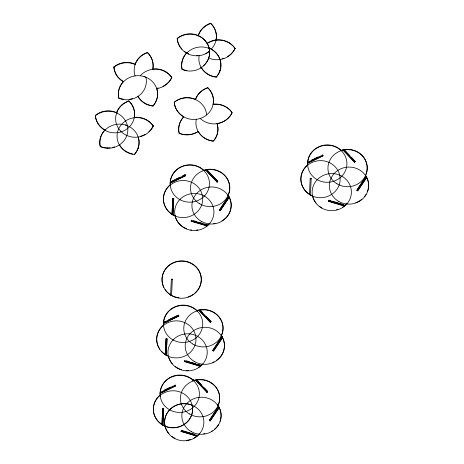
<?xml version="1.0" encoding="UTF-8"?>
<svg xmlns="http://www.w3.org/2000/svg" width="464" height="464" viewBox="0 0 464 464"><rect width="100%" height="100%" fill="white"/><g stroke="black" fill="none" stroke-linecap="round" stroke-linejoin="round"><path stroke-width="0.7" d="M162.678 408.575L161.936 424.664L162.678 408.575L163.664 408.61L163.67 408.935L162.887 425.239L163.664 408.61M166.042 338.969L165.283 354.734L166.031 338.645L166.042 338.969L167.023 339.004L166.24 355.308L167.011 338.679L167.023 339.004M172.765 198.644L172.011 214.409L172.753 198.319L172.765 198.644L173.745 198.685L172.962 214.983L173.733 198.36L173.745 198.685M310.207 178.443L310.213 178.768L311.193 178.802L311.187 178.478L310.207 178.443L309.459 194.532L309.447 194.207M311.187 178.478L310.416 195.106L310.404 194.781M191.168 220.963L191.464 220.081L191.18 221.287L207.106 226.038L207.095 225.713L191.168 220.963L191.18 221.287M184.452 361.613L184.446 361.288L200.373 366.032L200.378 366.357L184.452 361.613L184.742 360.406M181.093 431.218L197.02 435.963L197.032 436.288L181.105 431.543L181.093 431.218L181.389 430.337L194.428 434.217M181.105 431.543L181.389 430.337M328.616 201.086L344.543 205.83L344.555 206.155L328.628 201.411L328.918 200.199L330.977 200.813M328.628 201.411L328.918 200.199M220.22 210.737L229.262 197.119L220.22 210.737L219.385 209.914L225.492 200.947M226.304 199.752L228.746 196.168L219.391 210.238M212.669 350.558L222.024 336.493L212.669 350.558L213.498 351.057L222.552 337.769L222.54 337.444L213.498 351.057M357.239 189.434L366.195 176.291L356.845 190.356L357.669 190.855L366.722 177.567L366.717 177.242L357.669 190.855M209.316 420.488L218.672 406.423L209.316 420.488L210.146 420.987L219.199 407.699L219.194 407.375L210.146 420.987M217.778 181.186L217.059 182.137L217.778 181.186L215.342 178.652M355.227 161.31L354.508 162.255L355.227 161.31L351.816 157.754M211.05 321.511L210.331 322.457L211.05 321.511L206.178 316.436M207.704 391.442L206.985 392.387L207.704 391.442L204.293 387.887M174.771 179.678L170.247 182.195L185.142 174.986L185.136 174.661L182.543 175.914M176.065 179.052L179.307 177.48M185.577 175.485L170.178 182.938L170.189 183.263L185.588 175.81L185.136 174.661M311.57 160.109L318.049 156.977M322.584 154.785L322.59 155.109L307.696 162.319L307.684 161.994M323.037 155.933L307.638 163.386L307.626 163.061L323.031 155.608L323.037 155.933L322.59 155.109M165.457 321.256L163.525 322.521L178.42 315.311L178.408 314.986M168.693 319.684L177.115 315.613M178.866 316.135L163.461 323.588L163.456 323.263L178.855 315.81L178.866 316.135L178.42 315.311M164.047 390.241L170.526 387.109M175.061 384.917L175.067 385.242L160.173 392.451L160.161 392.126M175.514 386.065L160.115 393.518L160.103 393.194L175.508 385.741L175.514 386.065L175.067 385.242M162.69 408.9L163.67 408.935M332.346 201.225L343.325 204.496M328.924 200.523L345.39 205.436L345.384 205.111M193.523 220.696L196.956 221.717M198.325 222.123L203.133 223.555M204.502 223.967L207.936 224.988L207.942 225.313L191.475 220.406M186.116 360.812L189.544 361.833M190.919 362.245L195.721 363.677M198.464 364.495L200.523 365.11M184.753 360.731L201.219 365.638L201.208 365.313A19.645 18.543 -1.6 0 0 202.524 363.991M181.401 430.656L197.867 435.568L197.861 435.244M125.413 124.984L127.385 125.46M144.078 76.572L145.928 77.233A19.645 18.543 -1.6 0 1 139.171 95.584A19.645 18.543 -1.6 0 1 118.801 98.246L118.79 97.921A19.645 18.543 -1.6 0 1 123.424 81.484A19.645 18.543 -1.6 0 1 113.9 66.938A19.645 18.543 -1.6 0 1 135.157 64.165L135.169 64.49A19.645 18.543 -1.6 0 0 113.912 67.263L113.9 66.938M209.096 48.117L209.223 48.494A19.645 18.543 -1.6 0 1 202.466 66.839A19.645 18.543 -1.6 0 1 182.097 69.501L182.085 69.177A19.645 18.543 -1.6 0 1 186.934 52.519M209.223 48.494L207.251 47.792A19.645 18.543 -1.6 0 0 188.053 51.811A19.645 18.543 -1.6 0 0 182.097 69.501M192.177 405.118L190.199 404.417A19.645 18.543 -1.6 0 0 171.001 408.43A19.645 18.543 -1.6 0 0 165.045 426.126A19.645 18.543 -1.6 0 0 185.414 423.464A19.645 18.543 -1.6 0 0 192.177 405.118L192.171 405.055M357.657 190.53L356.833 190.031L356.845 190.356M219.385 209.914L220.209 210.412M212.663 350.233L213.486 350.738M209.31 420.164L210.134 420.662M120.733 131.237L121.324 131.602M349.868 155.724L344.015 149.634L355.233 161.634M354.496 161.93L342.908 149.86L354.508 162.255M209.003 172.051L206.567 169.511L217.784 181.511M209.977 173.066L214.368 177.637M217.048 181.813L205.459 169.743L217.059 182.137M202.768 312.881L199.845 309.836L211.062 321.836M210.325 322.132L198.737 310.062L210.331 322.457M201.364 384.842L196.492 379.767L207.71 391.767M206.973 392.063L195.385 379.993L206.985 392.387M185.142 174.986L185.588 175.81M207.066 43.274A19.645 18.543 -1.6 0 1 235.068 48.297L235.074 48.621A19.645 18.543 -1.6 0 1 208.394 57.855M229.141 42.694L229.152 43.019M219.982 70.569L219.994 70.893M199.247 55.257A19.645 18.543 -1.6 0 0 216.288 77.227L216.282 76.902A19.645 18.543 -1.6 0 1 201.475 67.756M198.087 36.064A19.645 18.543 -1.6 0 1 210.714 23.2L210.726 23.525A19.645 18.543 -1.6 0 1 211.514 48.848M209.624 50.953L209.635 51.278A19.645 18.543 -1.6 0 1 189.277 54.427A19.645 18.543 -1.6 0 1 177.207 38.686L177.202 38.361A19.645 18.543 -1.6 0 1 197.554 35.212A19.645 18.543 -1.6 0 1 209.624 50.953A19.645 18.543 -1.6 0 1 205.709 53.447M217.802 405.71A19.645 18.543 -1.6 0 0 218.028 405.24L218.016 404.915A19.645 18.543 -1.6 0 1 217.79 405.385M203.911 27.005L203.922 27.33M192.688 380.167A19.645 18.543 -1.6 0 1 193.668 379.819L193.674 380.144A19.645 18.543 -1.6 0 1 194.225 380.689M179.29 45.426L179.301 45.75M134.931 64.85A19.645 18.543 -1.6 0 1 147.436 52.426L147.442 52.751A19.645 18.543 -1.6 0 1 152.789 69.31L152.778 68.985A19.645 18.543 -1.6 0 1 171.784 77.36L171.79 77.685A19.645 18.543 -1.6 0 1 156.728 88.601L156.722 88.375M165.857 71.758L165.868 72.082M171.547 295.336L171.558 295.661L172.33 279.038L172.335 279.363L171.355 279.322L171.349 278.997L170.601 295.087L170.59 294.762M156.693 99.47L156.704 99.795M137.895 96.263L137.901 96.489A19.645 18.543 -1.6 0 0 152.998 106.128L152.992 105.804A19.645 18.543 -1.6 0 0 156.716 88.276M134.531 117.404A19.645 18.543 -1.6 0 1 153.242 125.808L153.248 126.133A19.645 18.543 -1.6 0 1 120.808 131.312A19.645 18.543 -1.6 0 1 128.899 101.198L128.893 100.874A19.645 18.543 -1.6 0 0 116.441 113.135M160.15 394.986L160.161 395.305M147.314 120.205L147.326 120.53M140.633 56.231L140.638 56.556M138.15 147.917L138.162 148.242M153.248 126.133A19.645 18.543 -1.6 0 0 120.025 126.376A19.645 18.543 -1.6 0 0 134.456 154.576L134.45 154.251A19.645 18.543 -1.6 0 0 138.365 137.332M123.424 81.484L123.436 81.809A19.645 18.543 -1.6 0 1 113.912 67.263M122.09 104.678L122.102 105.003M115.988 74.002L116 74.327M107.306 147.912L107.312 148.236M105.102 129.711A19.645 18.543 -1.6 0 0 100.247 146.369L100.259 146.694A19.645 18.543 -1.6 0 0 124.804 139.571A19.645 18.543 -1.6 0 0 121.029 115.629A19.645 18.543 -1.6 0 0 95.369 115.71L95.358 115.385A19.645 18.543 -1.6 0 1 117.288 112.926M97.452 122.45L97.457 122.774M312.666 195.872A19.645 18.543 -1.6 0 1 307.261 165.201M346.695 203.789A19.645 18.543 -1.6 0 1 342.473 207.304M337.786 209.426A19.645 18.543 -1.6 0 1 336.545 209.769M321.929 207.889A19.645 18.543 -1.6 0 1 319.313 206.19M316.1 203.052A19.645 18.543 -1.6 0 1 312.823 196.811M365.539 175.253A19.645 18.543 -1.6 0 1 367.54 191.336M366.084 194.37A19.645 18.543 -1.6 0 1 364.478 196.643M361.937 199.189A19.645 18.543 -1.6 0 1 355.743 202.675M307.731 165.462A19.645 18.543 -1.6 0 1 319.11 146.601A19.645 18.543 -1.6 0 1 341.637 150.759M340.477 150.591A19.645 18.543 -1.6 0 1 361.386 154.634A19.645 18.543 -1.6 0 1 365.968 174.313M170.282 185.345A19.645 18.543 -1.6 0 1 181.662 166.477A19.645 18.543 -1.6 0 1 204.189 170.636M209.218 48.169A19.645 18.543 -1.6 0 1 203.278 65.847M201.707 67.071A19.645 18.543 -1.6 0 1 200.599 67.796M186.969 70.522A19.645 18.543 -1.6 0 1 182.526 69.356M177.207 38.686A19.645 18.543 -1.6 0 1 197.565 35.537A19.645 18.543 -1.6 0 1 209.635 51.278M197.989 55.454A19.645 18.543 -1.6 0 1 196.672 55.494M188.825 53.923A19.645 18.543 -1.6 0 1 184.301 51.301M181.998 49.196A19.645 18.543 -1.6 0 1 177.202 38.361M208.904 48.204A19.645 18.543 -1.6 0 1 216.288 77.227M208.899 47.879A19.645 18.543 -1.6 0 1 216.601 76.531M207.077 43.599A19.645 18.543 -1.6 0 1 235.074 48.621M235.068 48.297A19.645 18.543 -1.6 0 1 227.383 56.637M223.967 58.226A19.645 18.543 -1.6 0 1 222.094 58.795M198.273 35.786A19.645 18.543 -1.6 0 1 210.726 23.525M210.714 23.2A19.645 18.543 -1.6 0 1 215.98 40.124M118.801 98.246A19.645 18.543 -1.6 0 1 142.709 76.206A19.645 18.543 -1.6 0 1 152.998 106.128M132.687 98.588A19.645 18.543 -1.6 0 1 129.595 99.273M123.673 99.261A19.645 18.543 -1.6 0 1 118.79 97.921M140.215 75.789A19.645 18.543 -1.6 0 1 171.79 77.685M152.401 105.734A19.645 18.543 -1.6 0 1 137.889 96.164M147.436 52.426A19.645 18.543 -1.6 0 1 152.923 68.185M135.07 75.887A19.645 18.543 -1.6 0 1 147.442 52.751M171.784 77.36A19.645 18.543 -1.6 0 1 163.038 86.281M158.212 88.003A19.645 18.543 -1.6 0 1 157.47 88.148M196.307 310.793A19.645 18.543 -1.6 0 1 217.9 315.503A19.645 18.543 -1.6 0 1 221.009 336.22M163.56 325.664A19.645 18.543 -1.6 0 1 174.94 306.803A19.645 18.543 -1.6 0 1 197.467 310.961M221.369 335.455A19.645 18.543 -1.6 0 1 216.253 360.528M214.014 361.845A19.645 18.543 -1.6 0 1 212.814 362.401M199.363 366.804A19.645 18.543 -1.6 0 1 198.302 367.505M188.616 370.516A19.645 18.543 -1.6 0 1 186.163 370.504M181.61 369.686A19.645 18.543 -1.6 0 1 175.137 366.392M172.341 363.753A19.645 18.543 -1.6 0 1 168.647 357.013M167.922 355.83A19.645 18.543 -1.6 0 1 161.414 351.161M159.86 349.201A19.645 18.543 -1.6 0 1 163.084 325.403M160.283 396.181A19.645 18.543 -1.6 0 1 171.303 376.855A19.645 18.543 -1.6 0 1 194.114 380.892M218.016 405.385A19.645 18.543 -1.6 0 1 220.011 421.469M218.561 424.502A19.645 18.543 -1.6 0 1 214.414 429.322M212.361 430.812A19.645 18.543 -1.6 0 1 211.248 431.468M204.955 433.654A19.645 18.543 -1.6 0 1 203.615 433.84M199.172 433.921A19.645 18.543 -1.6 0 1 193.836 438.074M190.263 439.559A19.645 18.543 -1.6 0 1 186.516 440.342M174.951 438.306A19.645 18.543 -1.6 0 1 171.79 436.322M168.989 433.683A19.645 18.543 -1.6 0 1 165.3 426.944M165.143 426.004A19.645 18.543 -1.6 0 1 159.732 395.334M163.92 287.442A19.645 18.543 -1.6 0 1 171.494 263.569A19.645 18.543 -1.6 0 1 197.386 268.262A19.645 18.543 -1.6 0 1 194.897 293.057M193.326 294.28A19.645 18.543 -1.6 0 1 188.048 296.919M179.052 297.795A19.645 18.543 -1.6 0 1 165.172 289.553M175.218 215.754A19.645 18.543 -1.6 0 1 169.807 185.078M209.247 223.665A19.645 18.543 -1.6 0 1 206.091 226.478M197.844 229.906A19.645 18.543 -1.6 0 1 196.591 230.086M191.696 230.069A19.645 18.543 -1.6 0 1 190.536 229.889M186.673 228.793A19.645 18.543 -1.6 0 1 175.061 215.464M228.091 195.129A19.645 18.543 -1.6 0 1 221.885 220.893M215.029 223.399A19.645 18.543 -1.6 0 1 213.689 223.59M203.029 170.468A19.645 18.543 -1.6 0 1 224.396 174.957A19.645 18.543 -1.6 0 1 228.015 195.338M217.72 404.799A19.645 18.543 -1.6 0 1 218.028 405.24M192.699 380.492A19.645 18.543 -1.6 0 1 193.674 380.144M193.668 379.819A19.645 18.543 -1.6 0 1 194.474 380.637M128.899 101.198A19.645 18.543 -1.6 0 1 123.099 131.155A19.645 18.543 -1.6 0 1 95.369 115.71M128.893 100.874A19.645 18.543 -1.6 0 1 134.16 117.798M105.183 130.094A19.645 18.543 -1.6 0 1 95.358 115.385M114.591 146.897A19.645 18.543 -1.6 0 1 112.74 147.407M110.287 147.813A19.645 18.543 -1.6 0 1 100.247 146.369M153.242 125.808A19.645 18.543 -1.6 0 1 148.787 131.799M145.017 134.456A19.645 18.543 -1.6 0 1 140.267 136.312M132.698 153.99A19.645 18.543 -1.6 0 1 119.642 145.11M100.259 146.694A19.645 18.543 -1.6 0 1 124.166 124.654A19.645 18.543 -1.6 0 1 134.456 154.576M198.238 131.567A19.645 18.543 -1.6 0 1 179.133 133.325A19.645 18.543 -1.6 0 1 183.773 116.887M206.671 114.933A19.645 18.543 -1.6 0 0 194.602 99.192A19.645 18.543 -1.6 0 0 174.244 102.341A19.645 18.543 -1.6 0 0 201.973 117.781A19.645 18.543 -1.6 0 0 207.779 87.829A19.645 18.543 -1.6 0 0 195.506 99.569M200.204 118.453A19.645 18.543 -1.6 0 0 232.128 112.764A19.645 18.543 -1.6 0 0 213.127 104.388M196.278 119.323A19.645 18.543 -1.6 0 0 213.336 141.207A19.645 18.543 -1.6 0 0 217.059 123.679M192.954 380.724A19.645 18.543 -1.6 0 1 214.322 385.207A19.645 18.543 -1.6 0 1 217.941 405.594M309.935 194.828A19.645 18.543 -1.6 0 0 340.141 179.951A19.645 18.543 -1.6 0 0 311.472 162.742A19.645 18.543 -1.6 0 0 309.935 194.828M321.43 207.93A19.645 18.543 -1.6 0 0 351.393 192.624A19.645 18.543 -1.6 0 0 322.457 175.827A19.645 18.543 -1.6 0 0 321.43 207.93M338.894 201.538A19.645 18.543 -1.6 0 0 368.642 185.867A19.645 18.543 -1.6 0 0 339.468 169.43A19.645 18.543 -1.6 0 0 338.894 201.538M317.353 179.8A19.645 18.543 -1.6 0 0 346.915 163.815A19.645 18.543 -1.6 0 0 317.556 147.685A19.645 18.543 -1.6 0 0 317.353 179.8M336.916 183.785A19.645 18.543 -1.6 0 0 367.204 169.058A19.645 18.543 -1.6 0 0 338.633 151.705A19.645 18.543 -1.6 0 0 336.916 183.785M179.904 199.677A19.645 18.543 -1.6 0 0 209.467 183.698A19.645 18.543 -1.6 0 0 180.107 167.562A19.645 18.543 -1.6 0 0 179.904 199.677M192.74 343.986A19.645 18.543 -1.6 0 0 223.027 329.26A19.645 18.543 -1.6 0 0 194.462 311.907A19.645 18.543 -1.6 0 0 192.74 343.986M173.176 340.002A19.645 18.543 -1.6 0 0 202.745 324.017A19.645 18.543 -1.6 0 0 173.379 307.887A19.645 18.543 -1.6 0 0 173.176 340.002M194.718 361.74A19.645 18.543 -1.6 0 0 224.466 346.069A19.645 18.543 -1.6 0 0 195.292 329.631A19.645 18.543 -1.6 0 0 194.718 361.74M177.26 368.132A19.645 18.543 -1.6 0 0 207.222 352.826A19.645 18.543 -1.6 0 0 178.28 336.029A19.645 18.543 -1.6 0 0 177.26 368.132M165.764 355.03A19.645 18.543 -1.6 0 0 195.965 340.153A19.645 18.543 -1.6 0 0 167.301 322.944A19.645 18.543 -1.6 0 0 165.764 355.03M169.83 409.932A19.645 18.543 -1.6 0 0 199.392 393.948A19.645 18.543 -1.6 0 0 170.033 377.818A19.645 18.543 -1.6 0 0 169.83 409.932M191.365 431.671A19.645 18.543 -1.6 0 0 221.113 415.999A19.645 18.543 -1.6 0 0 191.945 399.562A19.645 18.543 -1.6 0 0 191.365 431.671M173.907 438.062A19.645 18.543 -1.6 0 0 203.87 422.756A19.645 18.543 -1.6 0 0 174.928 405.959A19.645 18.543 -1.6 0 0 173.907 438.062M162.412 424.96A19.645 18.543 -1.6 0 0 192.612 410.083A19.645 18.543 -1.6 0 0 163.949 392.875A19.645 18.543 -1.6 0 0 162.412 424.96M171.077 295.382A19.645 18.543 -1.6 0 0 201.283 280.511A19.645 18.543 -1.6 0 0 172.614 263.297A19.645 18.543 -1.6 0 0 171.077 295.382M172.486 214.704A19.645 18.543 -1.6 0 0 202.687 199.827A19.645 18.543 -1.6 0 0 174.023 182.619A19.645 18.543 -1.6 0 0 172.486 214.704M183.982 227.807A19.645 18.543 -1.6 0 0 213.945 212.5A19.645 18.543 -1.6 0 0 185.003 195.704A19.645 18.543 -1.6 0 0 183.982 227.807M201.44 221.421A19.645 18.543 -1.6 0 0 231.188 205.743A19.645 18.543 -1.6 0 0 202.02 189.306A19.645 18.543 -1.6 0 0 201.44 221.421M199.468 203.661A19.645 18.543 -1.6 0 0 229.75 188.941A19.645 18.543 -1.6 0 0 201.185 171.581A19.645 18.543 -1.6 0 0 199.468 203.661M213.121 104.226A19.645 18.543 -1.6 0 0 207.773 87.667A19.645 18.543 -1.6 0 0 195.501 99.406A19.645 18.543 -1.6 0 0 174.244 102.179A19.645 18.543 -1.6 0 0 183.767 116.725A19.645 18.543 -1.6 0 0 179.133 133.162A19.645 18.543 -1.6 0 0 198.232 131.405A19.645 18.543 -1.6 0 0 213.33 141.044A19.645 18.543 -1.6 0 0 217.059 123.517A19.645 18.543 -1.6 0 0 232.122 112.601A19.645 18.543 -1.6 0 0 213.121 104.226M189.393 413.917A19.645 18.543 -1.6 0 0 219.681 399.191A19.645 18.543 -1.6 0 0 191.11 381.837A19.645 18.543 -1.6 0 0 189.393 413.917"/></g></svg>
